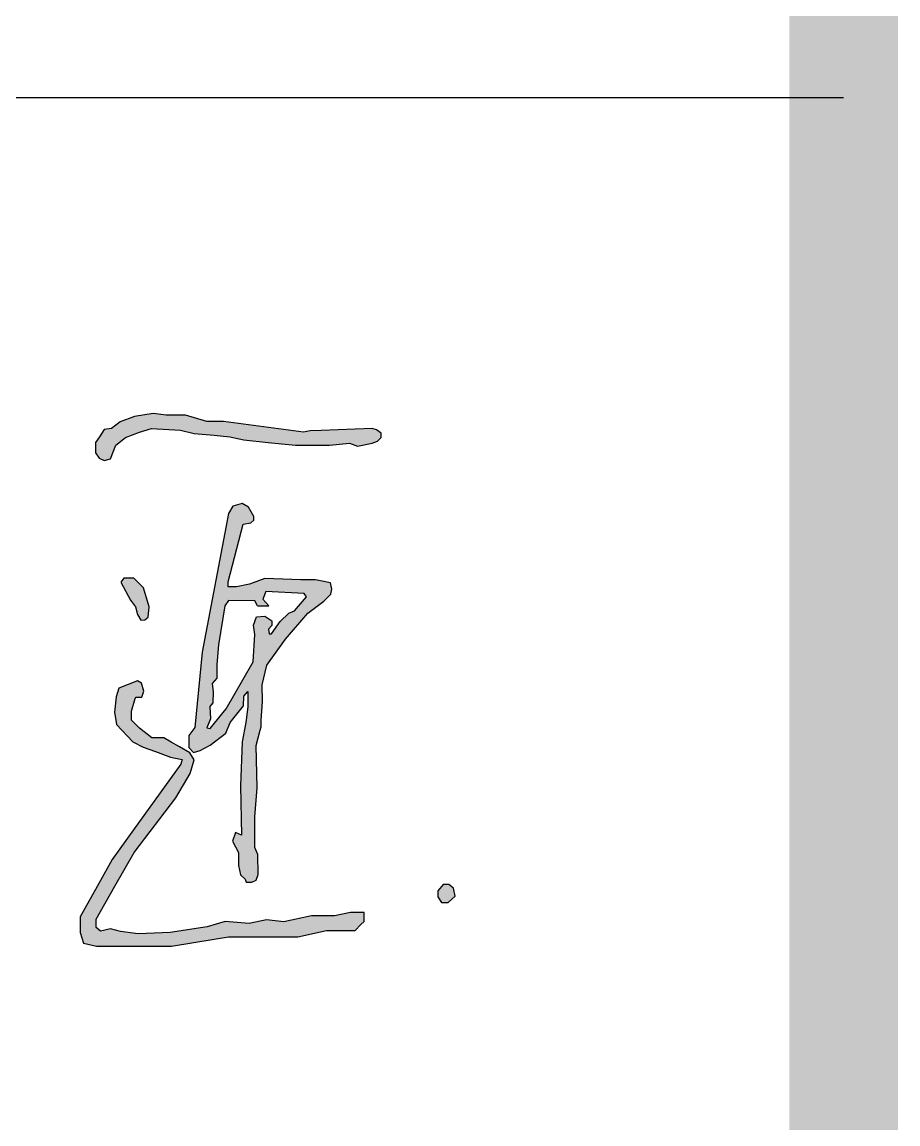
# Model space of a CAD drawing. Extents: x -417156 to 1571408, y 205758 to 1045562.
# Drawn here: x 984324 to 985130, y 1024882 to 1025895 of the extents above; entities that cross this region are included whole.
import ezdxf

# ---------------------------------------------------------------- set-up
doc = ezdxf.new("R2010")
doc.units = 0
doc.header["$LTSCALE"] = 1000
doc.header["$MEASUREMENT"] = 0
doc.layers.get('0').update_dxf_attribs({"linetype": 'CONTINUOUS'})
doc.layers.add('PUB_TITLE', color=4, linetype='CONTINUOUS')
doc.layers.add('TEL_TITLE', color=7, linetype='CONTINUOUS')

msp = doc.modelspace()

# ---------------------------------------------------------------- hatches: boundary and pattern name
h = msp.add_hatch(color=256)
h.paths.add_polyline_path([(984105.6, 1025365), (984110.1, 1025371.4), (984107.8, 1025376.7), (984107.9, 1025384.6), (984102.5, 1025389.4), (984097, 1025393), (984093.5, 1025393), (984090.6, 1025387.9), (984091, 1025382.4), (984093.8, 1025346.4), (984095.8, 1025338.5), (984094.7, 1025317.4), (984067.7, 1025312.9), (984048.5, 1025308), (984026.3, 1025299.5), (984005.4, 1025291.4), (984003, 1025287.3), (984004.6, 1025280.9), (984010.9, 1025277.7), (984019.3, 1025273.4), (984028, 1025266.2), (984031.1, 1025268.2), (984032.9, 1025275), (984024.9, 1025283.4), (984027.2, 1025287.2), (984044.2, 1025293.5), (984064.6, 1025298), (984093.6, 1025304.3), (984093.6, 1025262.7), (984092.1, 1025260), (984086.8, 1025264.9), (984080.4, 1025264.9), (984066.2, 1025260.5), (984059, 1025249.3), (984049.2, 1025234.2), (984046.8, 1025214.8), (984043, 1025185.4), (984046.2, 1025169.5), (984059, 1025162.1), (984078.6, 1025159.5), (984087.4, 1025163.9), (984080.9, 1025038.8), (984074.9, 1024992.3), (984077.2, 1024986.2), (984079.1, 1024981.3), (984087.7, 1024981.3), (984093.5, 1024992.2), (984094.5, 1025024.4), (984099.3, 1025170.8), (984113.8, 1025179.7), (984154.5, 1025214.9), (984168, 1025231.8), (984168, 1025235.8), (984161.4, 1025232.6), (984129.8, 1025205), (984117.2, 1025195.2), (984101.8, 1025187.8), (984106.5, 1025306.2), (984115.8, 1025307), (984140.1, 1025313.2), (984171.4, 1025321.1), (984183.4, 1025328.1), (984183.4, 1025334), (984175.6, 1025340.2), (984162.8, 1025338.3), (984143.7, 1025335.6), (984133, 1025335.6), (984126.3, 1025338.4), (984122.2, 1025338.4), (984121.3, 1025335.6), (984122.7, 1025332.6), (984133.6, 1025325.6), (984126.1, 1025322.9), (984108.8, 1025321.8), (984109.5, 1025338)])
h.paths.add_polyline_path([(984084.5, 1025251.9), (984089.2, 1025248.9), (984091.6, 1025244.2), (984087.9, 1025235.7), (984087.9, 1025212.7), (984089.2, 1025179), (984078.9, 1025174.4), (984075.6, 1025173), (984065.6, 1025174.4), (984060.8, 1025177), (984059.5, 1025183.6), (984057.7, 1025192.5), (984060.3, 1025209.9), (984064.4, 1025230.8), (984072.5, 1025247.5)], flags=16)
h.paths.add_polyline_path([(984262.1, 1025411.9), (984254.8, 1025416.1), (984243, 1025417.6), (984212.2, 1025421.6), (984197.5, 1025423.5), (984190.5, 1025419.8), (984186, 1025412.5), (984183, 1025403.4), (984183, 1025391.7), (984184.6, 1025383.1), (984187.5, 1025376.5), (984192.3, 1025375.7), (984192.3, 1025385.8), (984192.3, 1025394.5), (984195.7, 1025404.4), (984202.6, 1025407.8), (984231.4, 1025404.7), (984252, 1025402.5), (984259.1, 1025397.5), (984264.9, 1025397.5), (984268.8, 1025400.8), (984267.1, 1025407.8)])
h.paths.add_polyline_path([(984188.2, 1025273), (984193.3, 1025288.3), (984203.4, 1025303.3), (984208.4, 1025315.6), (984204.6, 1025323.4), (984199.5, 1025323.4), (984187, 1025309.1), (984177.6, 1025284.1), (984167.4, 1025257.1), (984166, 1025234.8), (984168, 1025235.8), (984168, 1025231.8), (984164.6, 1025227.6), (984165, 1025212.5), (984157.8, 1025166.3), (984157.8, 1025156.3), (984152.6, 1025124.2), (984154.3, 1025118.8), (984158, 1025113.1), (984163.7, 1025113.1), (984171.4, 1025119), (984169.3, 1025127.8), (984174.8, 1025138), (984178.4, 1025154.1), (984180.5, 1025166.1), (984182.4, 1025164.9), (984182.4, 1025161.3), (984183, 1025160.2), (984190.7, 1025145.5), (984204.5, 1025132.4), (984216, 1025135), (984230.1, 1025149.7), (984240.9, 1025178.1), (984245.1, 1025199.7), (984242.4, 1025231.4), (984266.6, 1025250.5), (984287.8, 1025270.7), (984295.7, 1025279.2), (984292, 1025281.6), (984270.2, 1025266.7), (984243.2, 1025246.6), (984242.2, 1025250.3), (984232, 1025287.4), (984225.8, 1025298.1), (984217, 1025302.7), (984207.4, 1025292.9), (984198.9, 1025276.5), (984188.3, 1025250.1), (984185.9, 1025241.2), (984180.1, 1025220.4), (984180.1, 1025211), (984178.4, 1025201.2), (984173.4, 1025169.9), (984171.5, 1025160.8), (984168.1, 1025160.8), (984174.7, 1025196.8), (984179.2, 1025231.9), (984183.5, 1025251.5)])
h.paths.add_polyline_path([(984200, 1025263.3), (984206, 1025274.7), (984211.7, 1025285.4), (984217.7, 1025286.1), (984224.3, 1025262.8), (984229.4, 1025235.8), (984200.3, 1025214.8), (984188, 1025203.7), (984187.1, 1025199), (984186.4, 1025195), (984183.4, 1025194.7), (984186.1, 1025213), (984189.2, 1025225.7), (984190.9, 1025239.5), (984194, 1025252.1)], flags=16)
h.paths.add_polyline_path([(984227.6, 1025218.3), (984229.8, 1025216.8), (984230.5, 1025211.7), (984230.5, 1025193.2), (984228, 1025184.9), (984221.2, 1025162.5), (984212.2, 1025149.5), (984207.4, 1025148.1), (984202.6, 1025148.1), (984196.6, 1025161.1), (984192, 1025171.1), (984194.4, 1025183.6), (984200.8, 1025194.1), (984213.6, 1025205.7)], flags=16)
h.paths.add_polyline_path([(984443.3, 1025521.3), (984470.2, 1025519.9), (984482.7, 1025516.7), (984501.1, 1025515.2), (984515.4, 1025513.9), (984528.4, 1025511), (984550.6, 1025508.7), (984575.8, 1025506.1), (984607.1, 1025506.1), (984625.5, 1025508), (984632.9, 1025505.2), (984646.4, 1025508), (984651.2, 1025509.8), (984654.7, 1025513.1), (984654.7, 1025517), (984650.3, 1025520.1), (984646.5, 1025521.5), (984599.6, 1025519.6), (984589.4, 1025519.2), (984583.2, 1025518.1), (984509.7, 1025527.9), (984494.3, 1025527.9), (984474.8, 1025533.7), (984456.9, 1025533.7), (984444.9, 1025535.1), (984427.7, 1025532.5), (984414.5, 1025527.5), (984406.7, 1025521.4), (984399.9, 1025520.5), (984395.6, 1025513.8), (984392, 1025508.5), (984392, 1025499), (984395.2, 1025494.1), (984399.9, 1025492), (984405.8, 1025493.5), (984410.5, 1025506.2), (984419.5, 1025513.3), (984432.3, 1025518.2)])
h.paths.add_polyline_path([(984435.9, 1025374.9), (984427.2, 1025383.9), (984417.9, 1025383.9), (984415.2, 1025380.1), (984424.1, 1025363.7), (984428.7, 1025357.4), (984430.5, 1025350.4), (984433.5, 1025345.1), (984437.3, 1025345.5), (984440.2, 1025348), (984441.2, 1025357.5)])
h.paths.add_polyline_path([(984527.8, 1025433.5), (984534.7, 1025434.8), (984537.4, 1025437.2), (984537.5, 1025440.4), (984532.7, 1025449.2), (984526.7, 1025452.4), (984518.3, 1025450.1), (984514.2, 1025443.3), (984489.9, 1025315.8), (984483.3, 1025246.4), (984477.7, 1025239), (984477.7, 1025228.2), (984482.1, 1025223.4), (984488.3, 1025225.3), (984497.3, 1025230.2), (984511.8, 1025241.1), (984515.9, 1025251.1), (984527.9, 1025266.5), (984528.2, 1025275.4), (984531.9, 1025279.6), (984531.9, 1025265.5), (984530.3, 1025251), (984526.9, 1025233.2), (984525.3, 1025192.9), (984526.3, 1025147.3), (984520.7, 1025149.8), (984517.8, 1025141.9), (984523.4, 1025131.4), (984523.4, 1025119.6), (984525.2, 1025111.1), (984529.5, 1025107.1), (984530.6, 1025104.1), (984535.6, 1025104.1), (984539.8, 1025106), (984541.5, 1025111.3), (984541.3, 1025129.6), (984538.5, 1025136.1), (984538.5, 1025164.2), (984540.7, 1025191), (984539.8, 1025230), (984543.5, 1025243.9), (984544.4, 1025247.2), (984544.4, 1025253.1), (984545.6, 1025270.2), (984545.2, 1025285.8), (984549.6, 1025303.9), (984566.6, 1025327.8), (984587.3, 1025351.5), (984601.9, 1025362.6), (984608.3, 1025369.2), (984609.2, 1025373.7), (984608, 1025379.5), (984594.4, 1025382.3), (984580.9, 1025382.3), (984547.8, 1025383.5), (984533.5, 1025378.2), (984521.6, 1025375.8), (984514, 1025375.8), (984514, 1025380.5)])
h.paths.add_polyline_path([(984514.3, 1025363.1), (984538.5, 1025362.8), (984541, 1025358.4), (984543.7, 1025358.4), (984551.4, 1025358.4), (984545.8, 1025364.5), (984548.5, 1025371.5), (984583.9, 1025369.7), (984586, 1025366.5), (984575, 1025353.9), (984569.8, 1025351.6), (984561.9, 1025343.9), (984553.7, 1025332.5), (984551.7, 1025332.5), (984550.9, 1025336.8), (984554, 1025340.4), (984554, 1025344.5), (984547.7, 1025348.8), (984540.1, 1025348.1), (984537.2, 1025340.5), (984538.5, 1025332), (984536.9, 1025306.7), (984527.4, 1025290.2), (984512.1, 1025263.6), (984497.3, 1025245.4), (984494.4, 1025246.2), (984497.6, 1025254.4), (984497.2, 1025265.7), (984499.9, 1025269), (984500.1, 1025279.3), (984499.3, 1025286.9), (984503.6, 1025291.9), (984503.6, 1025304.4), (984504.9, 1025322.6), (984510.8, 1025358.2)], flags=16)
h.paths.add_polyline_path([(984432.3, 1025245.7), (984425, 1025253.3), (984425, 1025261.5), (984428.3, 1025273.1), (984429.4, 1025274.4), (984434.4, 1025274.4), (984436.5, 1025279.9), (984434.2, 1025287.1), (984430.5, 1025289.4), (984413.5, 1025282.6), (984410.9, 1025274.7), (984409.5, 1025260.6), (984411.3, 1025249.1), (984426.2, 1025233.4), (984435.7, 1025228.3), (984447, 1025224.3), (984460.9, 1025219.3), (984471.6, 1025217.1), (984470.4, 1025212.7), (984426.8, 1025152.2), (984407.3, 1025125), (984393.4, 1025100.2), (984377.8, 1025072.2), (984377.8, 1025057.8), (984380.9, 1025048.2), (984392.7, 1025045.3), (984413.1, 1025045.3), (984439.1, 1025045.3), (984461.9, 1025045.3), (984501, 1025051.8), (984514.1, 1025053.9), (984541.7, 1025053.9), (984578, 1025053.9), (984604.4, 1025059.9), (984630.6, 1025059.9), (984636.1, 1025065.2), (984638.9, 1025067.9), (984638.9, 1025076.4), (984626.5, 1025076.4), (984611.6, 1025073.3), (984590.5, 1025073.3), (984565, 1025067.8), (984549.3, 1025069.5), (984533.2, 1025066.2), (984511.1, 1025068.1), (984494.7, 1025063.1), (984460.5, 1025058), (984431, 1025056.8), (984414.9, 1025058.8), (984405.6, 1025061.3), (984396.4, 1025059.3), (984392.5, 1025062.4), (984392.5, 1025070.2), (984409.8, 1025100.5), (984427.5, 1025131.6), (984465.8, 1025181.8), (984478.9, 1025204.1), (984482.8, 1025216.8), (984478.6, 1025223.3), (984469.2, 1025228.7), (984461.6, 1025233), (984454.6, 1025237), (984443.6, 1025237)])
h.paths.add_polyline_path([(984721.3, 1025098.6), (984717, 1025102), (984711.7, 1025102), (984706.8, 1025096.4), (984706.8, 1025090.8), (984710.1, 1025085.4), (984716.4, 1025085.4), (984722.6, 1025091.4)])
h = msp.add_hatch(color=250)
h.paths.add_polyline_path([(984509.7, 1025527.9), (984494.3, 1025527.9), (984474.8, 1025533.7), (984456.9, 1025533.7), (984444.9, 1025535.1), (984427.7, 1025532.5), (984414.5, 1025527.5), (984406.7, 1025521.4), (984399.9, 1025520.5), (984395.6, 1025513.8), (984392, 1025508.5), (984392, 1025499), (984395.2, 1025494.1), (984399.9, 1025492), (984405.8, 1025493.5), (984410.5, 1025506.2), (984419.5, 1025513.3), (984432.3, 1025518.2), (984443.3, 1025521.3), (984470.2, 1025519.9), (984482.7, 1025516.7), (984501.1, 1025515.2), (984515.4, 1025513.9), (984528.4, 1025511), (984550.6, 1025508.7), (984575.8, 1025506.1), (984607.1, 1025506.1), (984625.5, 1025508), (984632.9, 1025505.2), (984646.4, 1025508), (984651.2, 1025509.8), (984654.7, 1025513.1), (984654.7, 1025517), (984650.3, 1025520.1), (984646.5, 1025521.5), (984599.6, 1025519.6), (984589.4, 1025519.2), (984583.2, 1025518.1)])
h.paths.add_polyline_path([(984534.7, 1025434.8), (984537.4, 1025437.2), (984537.5, 1025440.4), (984532.7, 1025449.2), (984526.7, 1025452.4), (984518.3, 1025450.1), (984514.2, 1025443.3), (984489.9, 1025315.8), (984483.3, 1025246.4), (984477.7, 1025239), (984477.7, 1025228.2), (984482.1, 1025223.4), (984488.3, 1025225.3), (984497.3, 1025230.2), (984511.8, 1025241.1), (984515.9, 1025251.1), (984527.9, 1025266.5), (984528.2, 1025275.4), (984531.9, 1025279.6), (984531.9, 1025265.5), (984530.3, 1025251), (984526.9, 1025233.2), (984525.3, 1025192.9), (984526.3, 1025147.3), (984520.7, 1025149.8), (984517.8, 1025141.9), (984523.4, 1025131.4), (984523.4, 1025119.6), (984525.2, 1025111.1), (984529.5, 1025107.1), (984530.6, 1025104.1), (984535.6, 1025104.1), (984539.8, 1025106), (984541.5, 1025111.3), (984541.3, 1025129.6), (984538.5, 1025136.1), (984538.5, 1025164.2), (984540.7, 1025191), (984539.8, 1025230), (984543.5, 1025243.9), (984544.4, 1025247.2), (984544.4, 1025253.1), (984545.6, 1025270.2), (984545.2, 1025285.8), (984549.6, 1025303.9), (984566.6, 1025327.8), (984587.3, 1025351.5), (984601.9, 1025362.6), (984608.3, 1025369.2), (984609.2, 1025373.7), (984608, 1025379.5), (984594.4, 1025382.3), (984580.9, 1025382.3), (984547.8, 1025383.5), (984533.5, 1025378.2), (984521.6, 1025375.8), (984514, 1025375.8), (984514, 1025380.5), (984527.8, 1025433.5)])
h.paths.add_polyline_path([(984548.5, 1025371.5), (984583.9, 1025369.7), (984586, 1025366.5), (984575, 1025353.9), (984569.8, 1025351.6), (984561.9, 1025343.9), (984553.7, 1025332.5), (984551.7, 1025332.5), (984550.9, 1025336.8), (984554, 1025340.4), (984554, 1025344.5), (984547.7, 1025348.8), (984540.1, 1025348.1), (984537.2, 1025340.5), (984538.5, 1025332), (984536.9, 1025306.7), (984527.4, 1025290.2), (984512.1, 1025263.6), (984497.3, 1025245.4), (984494.4, 1025246.2), (984497.6, 1025254.4), (984497.2, 1025265.7), (984499.9, 1025269), (984500.1, 1025279.3), (984499.3, 1025286.9), (984503.6, 1025291.9), (984503.6, 1025304.4), (984504.9, 1025322.6), (984510.8, 1025358.2), (984514.3, 1025363.1), (984538.5, 1025362.8), (984541, 1025358.4), (984543.7, 1025358.4), (984551.4, 1025358.4), (984545.8, 1025364.5)], flags=16)
h.paths.add_polyline_path([(984428.3, 1025273.1), (984429.4, 1025274.4), (984434.4, 1025274.4), (984436.5, 1025279.9), (984434.2, 1025287.1), (984430.5, 1025289.4), (984413.5, 1025282.6), (984410.9, 1025274.7), (984409.5, 1025260.6), (984411.3, 1025249.1), (984426.2, 1025233.4), (984435.7, 1025228.3), (984447, 1025224.3), (984460.9, 1025219.3), (984471.6, 1025217.1), (984470.4, 1025212.7), (984426.8, 1025152.2), (984407.3, 1025125), (984393.4, 1025100.2), (984377.8, 1025072.2), (984377.8, 1025057.8), (984380.9, 1025048.2), (984392.7, 1025045.3), (984413.1, 1025045.3), (984439.1, 1025045.3), (984461.9, 1025045.3), (984501, 1025051.8), (984514.1, 1025053.9), (984541.7, 1025053.9), (984578, 1025053.9), (984604.4, 1025059.9), (984630.6, 1025059.9), (984636.1, 1025065.2), (984638.9, 1025067.9), (984638.9, 1025076.4), (984626.5, 1025076.4), (984611.6, 1025073.3), (984590.5, 1025073.3), (984565, 1025067.8), (984549.3, 1025069.5), (984533.2, 1025066.2), (984511.1, 1025068.1), (984494.7, 1025063.1), (984460.5, 1025058), (984431, 1025056.8), (984414.9, 1025058.8), (984405.6, 1025061.3), (984396.4, 1025059.3), (984392.5, 1025062.4), (984392.5, 1025070.2), (984409.8, 1025100.5), (984427.5, 1025131.6), (984465.8, 1025181.8), (984478.9, 1025204.1), (984482.8, 1025216.8), (984478.6, 1025223.3), (984469.2, 1025228.7), (984461.6, 1025233), (984454.6, 1025237), (984443.6, 1025237), (984432.3, 1025245.7), (984425, 1025253.3), (984425, 1025261.5)])
h.paths.add_polyline_path([(984435.9, 1025374.9), (984427.2, 1025383.9), (984417.9, 1025383.9), (984415.2, 1025380.1), (984424.1, 1025363.7), (984428.7, 1025357.4), (984430.5, 1025350.4), (984433.5, 1025345.1), (984437.3, 1025345.5), (984440.2, 1025348), (984441.2, 1025357.5)])
h = msp.add_hatch(color=256)
h.paths.add_polyline_path([(984432.3, 1025518.2), (984443.3, 1025521.3), (984470.2, 1025519.9), (984482.7, 1025516.7), (984501.1, 1025515.2), (984515.4, 1025513.9), (984528.4, 1025511), (984550.6, 1025508.7), (984575.8, 1025506.1), (984607.1, 1025506.1), (984625.5, 1025508), (984632.9, 1025505.2), (984646.4, 1025508), (984651.2, 1025509.8), (984654.7, 1025513.1), (984654.7, 1025517), (984650.3, 1025520.1), (984646.5, 1025521.5), (984599.6, 1025519.6), (984589.4, 1025519.2), (984583.2, 1025518.1), (984509.7, 1025527.9), (984494.3, 1025527.9), (984474.8, 1025533.7), (984456.9, 1025533.7), (984444.9, 1025535.1), (984427.7, 1025532.5), (984414.5, 1025527.5), (984406.7, 1025521.4), (984399.9, 1025520.5), (984395.6, 1025513.8), (984392, 1025508.5), (984392, 1025499), (984395.2, 1025494.1), (984399.9, 1025492), (984405.8, 1025493.5), (984410.5, 1025506.2), (984419.5, 1025513.3)])
h.paths.add_polyline_path([(984435.9, 1025374.9), (984427.2, 1025383.9), (984417.9, 1025383.9), (984415.2, 1025380.1), (984424.1, 1025363.7), (984428.7, 1025357.4), (984430.5, 1025350.4), (984433.5, 1025345.1), (984437.3, 1025345.5), (984440.2, 1025348), (984441.2, 1025357.5)])
h.paths.add_polyline_path([(984527.8, 1025433.5), (984534.7, 1025434.8), (984537.4, 1025437.2), (984537.5, 1025440.4), (984532.7, 1025449.2), (984526.7, 1025452.4), (984518.3, 1025450.1), (984514.2, 1025443.3), (984489.9, 1025315.8), (984483.3, 1025246.4), (984477.7, 1025239), (984477.7, 1025228.2), (984482.1, 1025223.4), (984488.3, 1025225.3), (984497.3, 1025230.2), (984511.8, 1025241.1), (984515.9, 1025251.1), (984527.9, 1025266.5), (984528.2, 1025275.4), (984531.9, 1025279.6), (984531.9, 1025265.5), (984530.3, 1025251), (984526.9, 1025233.2), (984525.3, 1025192.9), (984526.3, 1025147.3), (984520.7, 1025149.8), (984517.8, 1025141.9), (984523.4, 1025131.4), (984523.4, 1025119.6), (984525.2, 1025111.1), (984529.5, 1025107.1), (984530.6, 1025104.1), (984535.6, 1025104.1), (984539.8, 1025106), (984541.5, 1025111.3), (984541.3, 1025129.6), (984538.5, 1025136.1), (984538.5, 1025164.2), (984540.7, 1025191), (984539.8, 1025230), (984543.5, 1025243.9), (984544.4, 1025247.2), (984544.4, 1025253.1), (984545.6, 1025270.2), (984545.2, 1025285.8), (984549.6, 1025303.9), (984566.6, 1025327.8), (984587.3, 1025351.5), (984601.9, 1025362.6), (984608.3, 1025369.2), (984609.2, 1025373.7), (984608, 1025379.5), (984594.4, 1025382.3), (984580.9, 1025382.3), (984547.8, 1025383.5), (984533.5, 1025378.2), (984521.6, 1025375.8), (984514, 1025375.8), (984514, 1025380.5)])
h.paths.add_polyline_path([(984514.3, 1025363.1), (984538.5, 1025362.8), (984541, 1025358.4), (984543.7, 1025358.4), (984551.4, 1025358.4), (984545.8, 1025364.5), (984548.5, 1025371.5), (984583.9, 1025369.7), (984586, 1025366.5), (984575, 1025353.9), (984569.8, 1025351.6), (984561.9, 1025343.9), (984553.7, 1025332.5), (984551.7, 1025332.5), (984550.9, 1025336.8), (984554, 1025340.4), (984554, 1025344.5), (984547.7, 1025348.8), (984540.1, 1025348.1), (984537.2, 1025340.5), (984538.5, 1025332), (984536.9, 1025306.7), (984527.4, 1025290.2), (984512.1, 1025263.6), (984497.3, 1025245.4), (984494.4, 1025246.2), (984497.6, 1025254.4), (984497.2, 1025265.7), (984499.9, 1025269), (984500.1, 1025279.3), (984499.3, 1025286.9), (984503.6, 1025291.9), (984503.6, 1025304.4), (984504.9, 1025322.6), (984510.8, 1025358.2)], flags=16)
h.paths.add_polyline_path([(984425, 1025261.5), (984428.3, 1025273.1), (984429.4, 1025274.4), (984434.4, 1025274.4), (984436.5, 1025279.9), (984434.2, 1025287.1), (984430.5, 1025289.4), (984413.5, 1025282.6), (984410.9, 1025274.7), (984409.5, 1025260.6), (984411.3, 1025249.1), (984426.2, 1025233.4), (984435.7, 1025228.3), (984447, 1025224.3), (984460.9, 1025219.3), (984471.6, 1025217.1), (984470.4, 1025212.7), (984426.8, 1025152.2), (984407.3, 1025125), (984393.4, 1025100.2), (984377.8, 1025072.2), (984377.8, 1025057.8), (984380.9, 1025048.2), (984392.7, 1025045.3), (984413.1, 1025045.3), (984439.1, 1025045.3), (984461.9, 1025045.3), (984501, 1025051.8), (984514.1, 1025053.9), (984541.7, 1025053.9), (984578, 1025053.9), (984604.4, 1025059.9), (984630.6, 1025059.9), (984636.1, 1025065.2), (984638.9, 1025067.9), (984638.9, 1025076.4), (984626.5, 1025076.4), (984611.6, 1025073.3), (984590.5, 1025073.3), (984565, 1025067.8), (984549.3, 1025069.5), (984533.2, 1025066.2), (984511.1, 1025068.1), (984494.7, 1025063.1), (984460.5, 1025058), (984431, 1025056.8), (984414.9, 1025058.8), (984405.6, 1025061.3), (984396.4, 1025059.3), (984392.5, 1025062.4), (984392.5, 1025070.2), (984409.8, 1025100.5), (984427.5, 1025131.6), (984465.8, 1025181.8), (984478.9, 1025204.1), (984482.8, 1025216.8), (984478.6, 1025223.3), (984469.2, 1025228.7), (984461.6, 1025233), (984454.6, 1025237), (984443.6, 1025237), (984432.3, 1025245.7), (984425, 1025253.3)])
for color, points in [(250, [(984721.3, 1025098.6), (984717, 1025102), (984711.7, 1025102), (984706.8, 1025096.4), (984706.8, 1025090.8), (984710.1, 1025085.4), (984716.4, 1025085.4), (984722.6, 1025091.4)]), (256, [(984717, 1025102), (984711.7, 1025102), (984706.8, 1025096.4), (984706.8, 1025090.8), (984710.1, 1025085.4), (984716.4, 1025085.4), (984722.6, 1025091.4), (984721.3, 1025098.6)])]:
    msp.add_hatch(color=color).paths.add_polyline_path(points)

# ---------------------------------------------------------------- linework, layer by layer
for p, q in [((984414.5, 1025527.5), (984406.7, 1025521.4)), ((984427.7, 1025532.5), (984414.5, 1025527.5)), ((984444.9, 1025535.1), (984427.7, 1025532.5)), ((984456.9, 1025533.7), (984444.9, 1025535.1)), ((984474.8, 1025533.7), (984456.9, 1025533.7)), ((984494.3, 1025527.9), (984474.8, 1025533.7)), ((984509.7, 1025527.9), (984494.3, 1025527.9)), ((984583.2, 1025518.1), (984509.7, 1025527.9)), ((984399.9, 1025520.5), (984395.6, 1025513.8)), ((984406.7, 1025521.4), (984399.9, 1025520.5)), ((984419.5, 1025513.3), (984432.3, 1025518.2)), ((984432.3, 1025518.2), (984443.3, 1025521.3)), ((984443.3, 1025521.3), (984470.2, 1025519.9)), ((984470.2, 1025519.9), (984482.7, 1025516.7)), ((984482.7, 1025516.7), (984501.1, 1025515.2)), ((984589.4, 1025519.2), (984583.2, 1025518.1)), ((984599.6, 1025519.6), (984589.4, 1025519.2)), ((984646.5, 1025521.5), (984599.6, 1025519.6)), ((984650.3, 1025520.1), (984646.5, 1025521.5)), ((984654.7, 1025517), (984650.3, 1025520.1)), ((984654.7, 1025513.1), (984654.7, 1025517)), ((984395.6, 1025513.8), (984392, 1025508.5)), ((984392, 1025508.5), (984392, 1025499)), ((984405.8, 1025493.5), (984410.5, 1025506.2)), ((984410.5, 1025506.2), (984419.5, 1025513.3)), ((984501.1, 1025515.2), (984515.4, 1025513.9)), ((984515.4, 1025513.9), (984528.4, 1025511)), ((984528.4, 1025511), (984550.6, 1025508.7)), ((984550.6, 1025508.7), (984575.8, 1025506.1)), ((984575.8, 1025506.1), (984607.1, 1025506.1)), ((984607.1, 1025506.1), (984625.5, 1025508)), ((984625.5, 1025508), (984632.9, 1025505.2)), ((984632.9, 1025505.2), (984646.4, 1025508)), ((984646.4, 1025508), (984651.2, 1025509.8)), ((984651.2, 1025509.8), (984654.7, 1025513.1)), ((984392, 1025499), (984395.2, 1025494.1)), ((984395.2, 1025494.1), (984399.9, 1025492)), ((984399.9, 1025492), (984405.8, 1025493.5)), ((984518.3, 1025450.1), (984514.2, 1025443.3)), ((984526.7, 1025452.4), (984518.3, 1025450.1)), ((984532.7, 1025449.2), (984526.7, 1025452.4)), ((984537.5, 1025440.4), (984532.7, 1025449.2)), ((984514.2, 1025443.3), (984489.9, 1025315.8)), ((984527.8, 1025433.5), (984534.7, 1025434.8)), ((984534.7, 1025434.8), (984537.4, 1025437.2)), ((984537.4, 1025437.2), (984537.5, 1025440.4)), ((984514, 1025380.5), (984527.8, 1025433.5)), ((984417.9, 1025383.9), (984415.2, 1025380.1)), ((984427.2, 1025383.9), (984417.9, 1025383.9)), ((984435.9, 1025374.9), (984427.2, 1025383.9)), ((984415.2, 1025380.1), (984424.1, 1025363.7)), ((984441.2, 1025357.5), (984435.9, 1025374.9)), ((984514, 1025375.8), (984514, 1025380.5)), ((984521.6, 1025375.8), (984514, 1025375.8)), ((984533.5, 1025378.2), (984521.6, 1025375.8)), ((984547.8, 1025383.5), (984533.5, 1025378.2)), ((984580.9, 1025382.3), (984547.8, 1025383.5)), ((984594.4, 1025382.3), (984580.9, 1025382.3)), ((984608, 1025379.5), (984594.4, 1025382.3)), ((984609.2, 1025373.7), (984608, 1025379.5)), ((984608.3, 1025369.2), (984609.2, 1025373.7)), ((984424.1, 1025363.7), (984428.7, 1025357.4)), ((984548.5, 1025371.5), (984545.8, 1025364.5)), ((984551.4, 1025358.4), (984545.8, 1025364.5)), ((984583.9, 1025369.7), (984548.5, 1025371.5)), ((984575, 1025353.9), (984586, 1025366.5)), ((984586, 1025366.5), (984583.9, 1025369.7)), ((984601.9, 1025362.6), (984608.3, 1025369.2)), ((984428.7, 1025357.4), (984430.5, 1025350.4)), ((984440.2, 1025348), (984441.2, 1025357.5)), ((984510.8, 1025358.2), (984504.9, 1025322.6)), ((984514.3, 1025363.1), (984510.8, 1025358.2)), ((984538.5, 1025362.8), (984514.3, 1025363.1)), ((984541, 1025358.4), (984538.5, 1025362.8)), ((984541, 1025358.4), (984543.7, 1025358.4)), ((984543.7, 1025358.4), (984551.4, 1025358.4)), ((984569.8, 1025351.6), (984575, 1025353.9)), ((984587.3, 1025351.5), (984601.9, 1025362.6)), ((984430.5, 1025350.4), (984433.5, 1025345.1)), ((984433.5, 1025345.1), (984437.3, 1025345.5)), ((984437.3, 1025345.5), (984440.2, 1025348)), ((984537.2, 1025340.5), (984540.1, 1025348.1)), ((984540.1, 1025348.1), (984547.7, 1025348.8)), ((984547.7, 1025348.8), (984554, 1025344.5)), ((984553.7, 1025332.5), (984561.9, 1025343.9)), ((984554, 1025344.5), (984554, 1025340.4)), ((984561.9, 1025343.9), (984569.8, 1025351.6)), ((984566.6, 1025327.8), (984587.3, 1025351.5)), ((984538.5, 1025332), (984537.2, 1025340.5)), ((984554, 1025340.4), (984550.9, 1025336.8)), ((984550.9, 1025336.8), (984551.7, 1025332.5)), ((984536.9, 1025306.7), (984538.5, 1025332)), ((984549.6, 1025303.9), (984566.6, 1025327.8)), ((984551.7, 1025332.5), (984553.7, 1025332.5)), ((984489.9, 1025315.8), (984483.3, 1025246.4)), ((984504.9, 1025322.6), (984503.6, 1025304.4)), ((984503.6, 1025304.4), (984503.6, 1025291.9)), ((984527.4, 1025290.2), (984536.9, 1025306.7)), ((984545.2, 1025285.8), (984549.6, 1025303.9)), ((984413.5, 1025282.6), (984410.9, 1025274.7)), ((984430.5, 1025289.4), (984413.5, 1025282.6)), ((984434.2, 1025287.1), (984430.5, 1025289.4)), ((984436.5, 1025279.9), (984434.2, 1025287.1)), ((984503.6, 1025291.9), (984499.3, 1025286.9)), ((984499.3, 1025286.9), (984500.1, 1025279.3)), ((984512.1, 1025263.6), (984527.4, 1025290.2)), ((984545.6, 1025270.2), (984545.2, 1025285.8)), ((984410.9, 1025274.7), (984409.5, 1025260.6)), ((984425, 1025261.5), (984428.3, 1025273.1)), ((984428.3, 1025273.1), (984429.4, 1025274.4)), ((984429.4, 1025274.4), (984434.4, 1025274.4)), ((984434.4, 1025274.4), (984436.5, 1025279.9)), ((984500.1, 1025279.3), (984499.9, 1025269)), ((984527.9, 1025266.5), (984528.2, 1025275.4)), ((984528.2, 1025275.4), (984531.9, 1025279.6)), ((984531.9, 1025279.6), (984531.9, 1025265.5)), ((984499.9, 1025269), (984497.2, 1025265.7)), ((984497.2, 1025265.7), (984497.6, 1025254.4)), ((984497.3, 1025245.4), (984512.1, 1025263.6)), ((984515.9, 1025251.1), (984527.9, 1025266.5)), ((984531.9, 1025265.5), (984530.3, 1025251)), ((984544.4, 1025253.1), (984545.6, 1025270.2)), ((984409.5, 1025260.6), (984411.3, 1025249.1)), ((984425, 1025253.3), (984425, 1025261.5)), ((984432.3, 1025245.7), (984425, 1025253.3)), ((984497.6, 1025254.4), (984494.4, 1025246.2)), ((984544.4, 1025247.2), (984544.4, 1025253.1)), ((984411.3, 1025249.1), (984426.2, 1025233.4)), ((984443.6, 1025237), (984432.3, 1025245.7)), ((984483.3, 1025246.4), (984477.7, 1025239)), ((984494.4, 1025246.2), (984497.3, 1025245.4)), ((984511.8, 1025241.1), (984515.9, 1025251.1)), ((984530.3, 1025251), (984526.9, 1025233.2)), ((984539.8, 1025230), (984543.5, 1025243.9)), ((984543.5, 1025243.9), (984544.4, 1025247.2)), ((984426.2, 1025233.4), (984435.7, 1025228.3)), ((984454.6, 1025237), (984443.6, 1025237)), ((984461.6, 1025233), (984454.6, 1025237)), ((984469.2, 1025228.7), (984461.6, 1025233)), ((984477.7, 1025239), (984477.7, 1025228.2)), ((984497.3, 1025230.2), (984511.8, 1025241.1)), ((984526.9, 1025233.2), (984525.3, 1025192.9)), ((984435.7, 1025228.3), (984447, 1025224.3)), ((984447, 1025224.3), (984460.9, 1025219.3)), ((984478.6, 1025223.3), (984469.2, 1025228.7)), ((984477.7, 1025228.2), (984482.1, 1025223.4)), ((984482.8, 1025216.8), (984478.6, 1025223.3)), ((984482.1, 1025223.4), (984488.3, 1025225.3)), ((984488.3, 1025225.3), (984497.3, 1025230.2)), ((984540.7, 1025191), (984539.8, 1025230)), ((984470.4, 1025212.7), (984426.8, 1025152.2)), ((984460.9, 1025219.3), (984471.6, 1025217.1)), ((984471.6, 1025217.1), (984470.4, 1025212.7)), ((984478.9, 1025204.1), (984482.8, 1025216.8)), ((984465.8, 1025181.8), (984478.9, 1025204.1)), ((984525.3, 1025192.9), (984526.3, 1025147.3)), ((984427.5, 1025131.6), (984465.8, 1025181.8)), ((984538.5, 1025164.2), (984540.7, 1025191)), ((984538.5, 1025136.1), (984538.5, 1025164.2)), ((984426.8, 1025152.2), (984407.3, 1025125)), ((984520.7, 1025149.8), (984517.8, 1025141.9)), ((984517.8, 1025141.9), (984523.4, 1025131.4)), ((984526.3, 1025147.3), (984520.7, 1025149.8)), ((984409.8, 1025100.5), (984427.5, 1025131.6)), ((984523.4, 1025131.4), (984523.4, 1025119.6)), ((984541.3, 1025129.6), (984538.5, 1025136.1)), ((984407.3, 1025125), (984393.4, 1025100.2)), ((984541.5, 1025111.3), (984541.3, 1025129.6)), ((984523.4, 1025119.6), (984525.2, 1025111.1)), ((984525.2, 1025111.1), (984529.5, 1025107.1)), ((984539.8, 1025106), (984541.5, 1025111.3)), ((984393.4, 1025100.2), (984377.8, 1025072.2)), ((984392.5, 1025070.2), (984409.8, 1025100.5)), ((984529.5, 1025107.1), (984530.6, 1025104.1)), ((984530.6, 1025104.1), (984535.6, 1025104.1)), ((984535.6, 1025104.1), (984539.8, 1025106)), ((984712.1, 1025102.5), (984706.8, 1025096.4)), ((984717, 1025102), (984711.7, 1025102)), ((984721.3, 1025098.6), (984717, 1025102)), ((984706.8, 1025096.4), (984706.8, 1025090.8)), ((984706.8, 1025090.8), (984710.1, 1025085.4)), ((984716.4, 1025085.4), (984722.6, 1025091.4)), ((984722.6, 1025091.4), (984721.3, 1025098.6)), ((984710.1, 1025085.4), (984716.4, 1025085.4)), ((984377.8, 1025072.2), (984377.8, 1025057.8)), ((984392.5, 1025062.4), (984392.5, 1025070.2)), ((984590.5, 1025073.3), (984565, 1025067.8)), ((984611.6, 1025073.3), (984590.5, 1025073.3)), ((984626.5, 1025076.4), (984611.6, 1025073.3)), ((984638.9, 1025076.4), (984626.5, 1025076.4)), ((984638.9, 1025067.9), (984638.9, 1025076.4)), ((984396.4, 1025059.3), (984392.5, 1025062.4)), ((984405.6, 1025061.3), (984396.4, 1025059.3)), ((984414.9, 1025058.8), (984405.6, 1025061.3)), ((984494.7, 1025063.1), (984460.5, 1025058)), ((984511.1, 1025068.1), (984494.7, 1025063.1)), ((984533.2, 1025066.2), (984511.1, 1025068.1)), ((984549.3, 1025069.5), (984533.2, 1025066.2)), ((984565, 1025067.8), (984549.3, 1025069.5)), ((984578, 1025053.9), (984604.4, 1025059.9)), ((984604.4, 1025059.9), (984630.6, 1025059.9)), ((984630.6, 1025059.9), (984636.1, 1025065.2)), ((984636.1, 1025065.2), (984638.9, 1025067.9)), ((984377.8, 1025057.8), (984380.9, 1025048.2)), ((984431, 1025056.8), (984414.9, 1025058.8)), ((984460.5, 1025058), (984431, 1025056.8)), ((984461.9, 1025045.3), (984501, 1025051.8)), ((984501, 1025051.8), (984514.1, 1025053.9)), ((984514.1, 1025053.9), (984541.7, 1025053.9)), ((984541.7, 1025053.9), (984578, 1025053.9)), ((984380.9, 1025048.2), (984392.7, 1025045.3)), ((984392.7, 1025045.3), (984413.1, 1025045.3)), ((984413.1, 1025045.3), (984439.1, 1025045.3)), ((984439.1, 1025045.3), (984461.9, 1025045.3))]:
    msp.add_line(p, q)
at = {"layer": 'PUB_TITLE', "color": 4}
msp.add_line((979580, 1025825.7), (985080, 1025825.7), dxfattribs=at)
at = {"layer": 'TEL_TITLE', "const_width": 100}
msp.add_lwpolyline([(929180, 1004561.6), (985080, 1004561.6), (985080, 1044561.6), (929180, 1044561.6)], close=True, dxfattribs=at)

doc.saveas('drawing.dxf')
